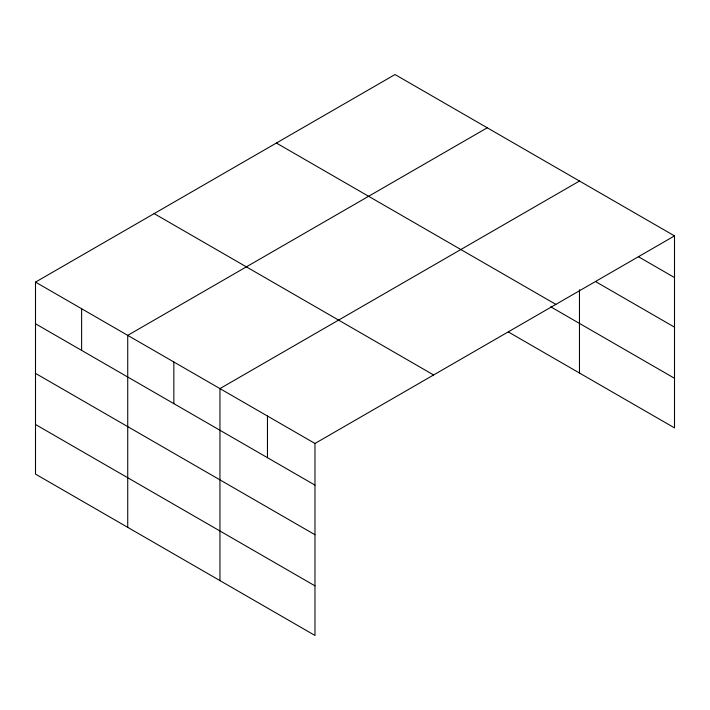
<?xml version="1.0" encoding="UTF-8"?>
<svg xmlns="http://www.w3.org/2000/svg" width="710" height="710" viewBox="0 0 710 710"><rect width="100%" height="100%" fill="white"/><g stroke="black" fill="none" stroke-linecap="round" stroke-linejoin="round"><path stroke-width="1.06" d="M674.5 235.889L395.026 74.541L35.5 282.11L35.5 474.111L314.974 635.459L314.974 443.466L674.5 235.889L674.5 427.89L508.387 331.987M487.255 127.782L127.729 335.36L127.729 527.352M579.475 181.032L219.949 388.601L219.949 580.602M638.388 256.7L674.5 277.548M595.637 281.63L674.5 327.159M276.385 143.038L555.859 304.386M550.658 306.782L674.5 378.279M154.141 213.612L433.615 374.96M35.5 282.11L314.974 443.466M35.5 323.769L314.974 485.116M35.5 373.38L314.974 534.728M35.5 424.491L314.974 585.848M579.475 289.707L579.475 373.034M267.466 416.033L267.466 457.693M173.843 361.976L173.843 403.635M81.614 308.735L81.614 350.385"/></g></svg>
